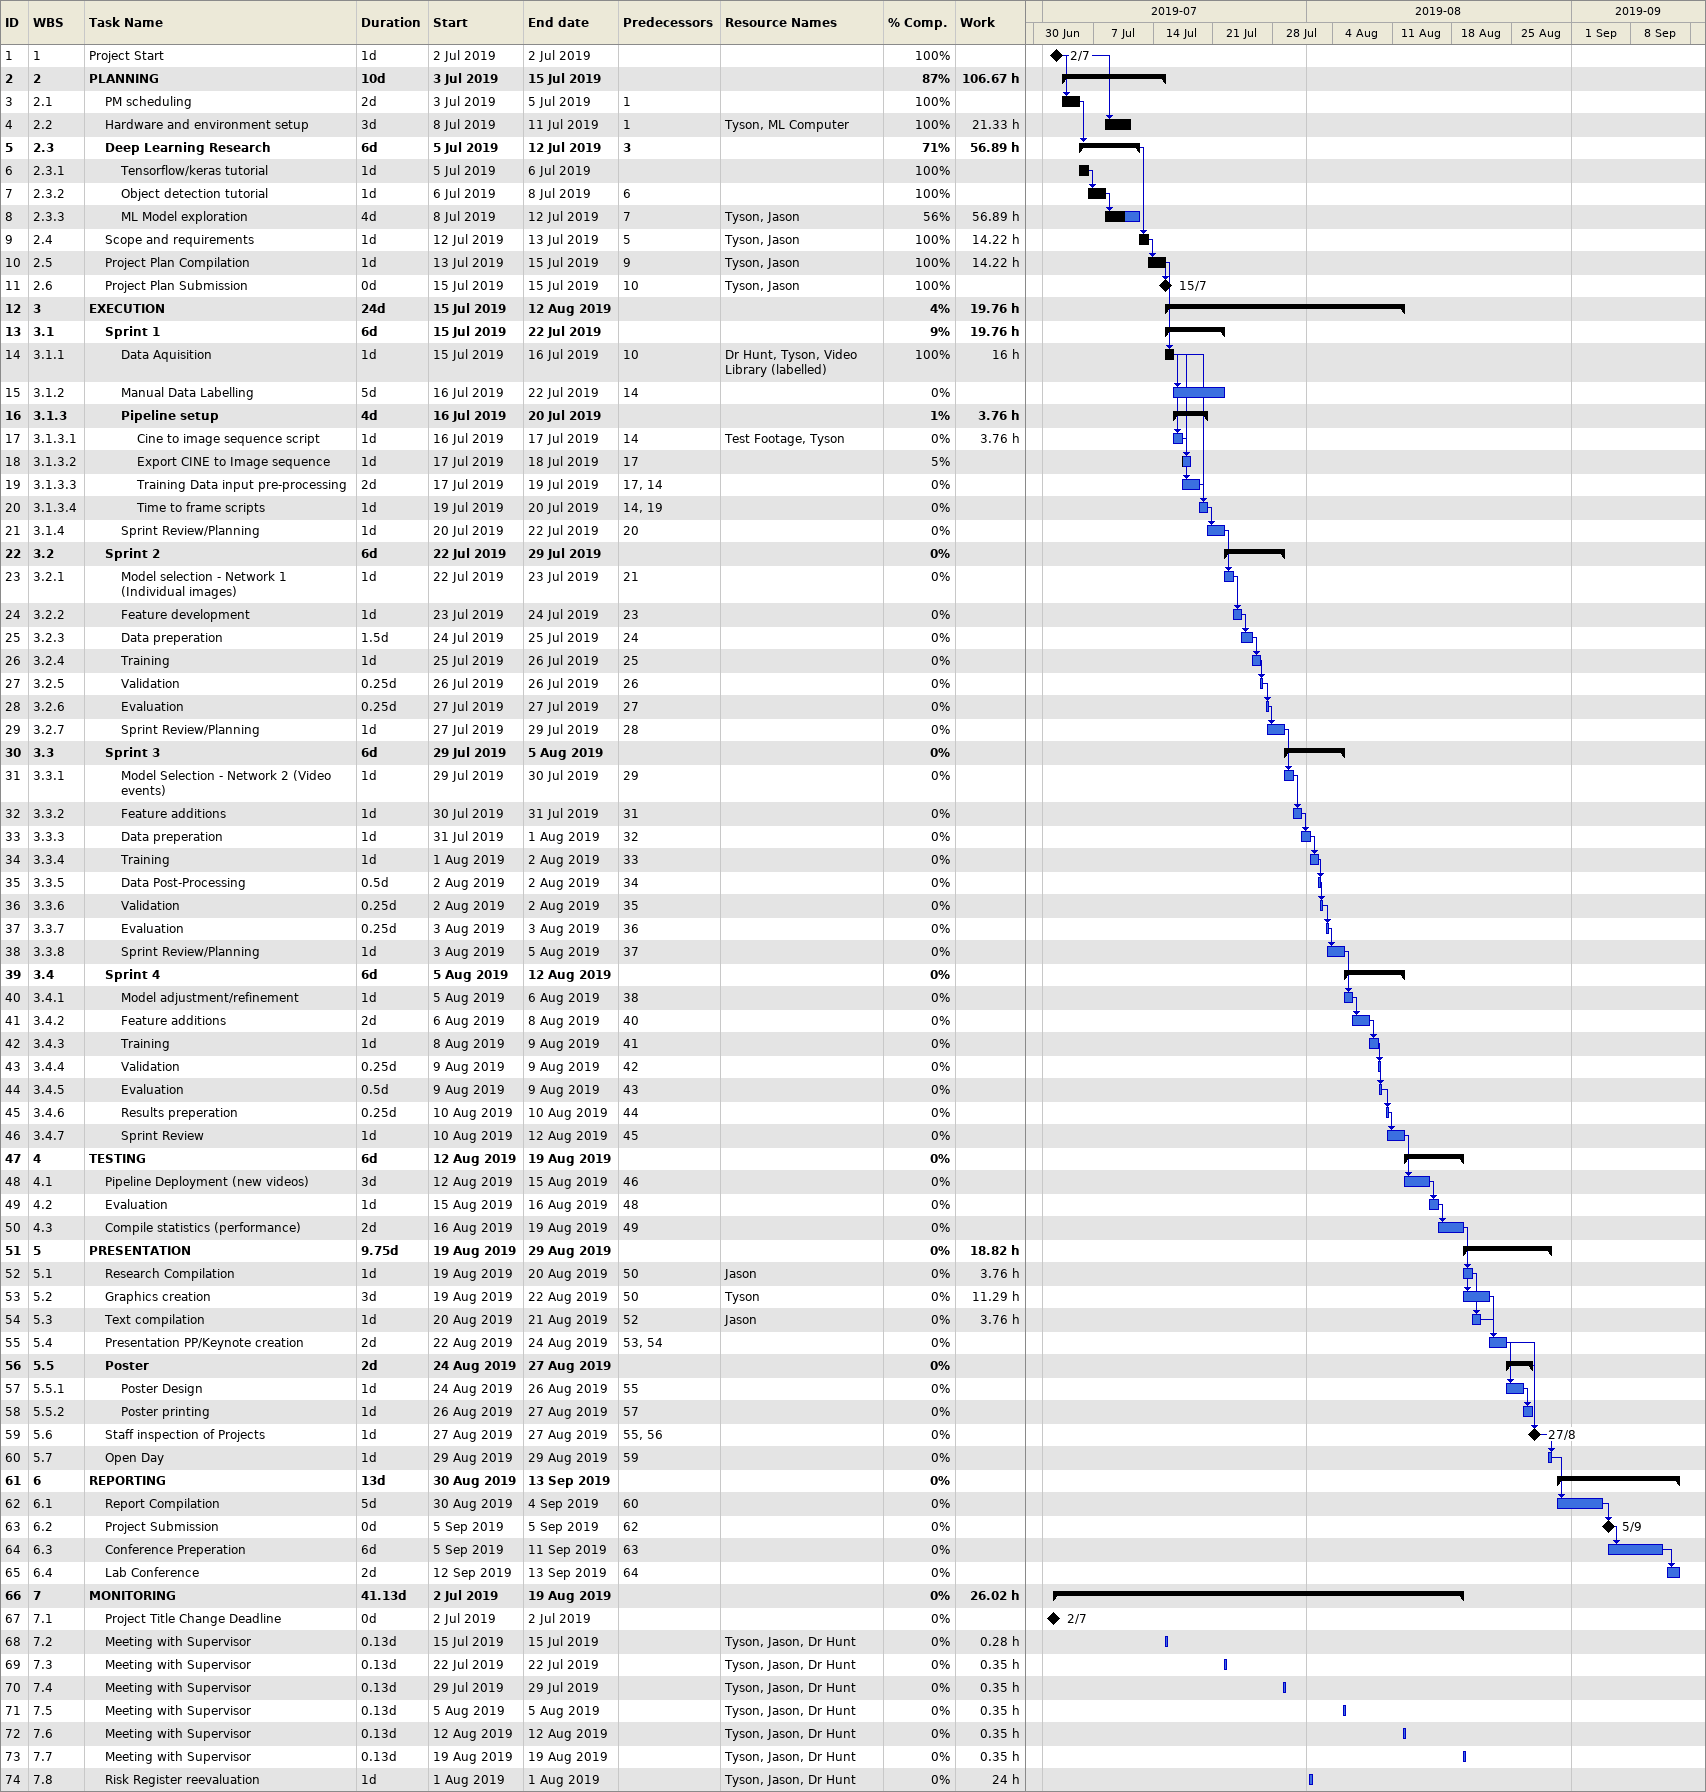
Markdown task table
| ID | WBS | Task | Duration | Start | Finish | Predecessors | Resources | % complete | Work (h) |
|---|---|---|---|---|---|---|---|---|---|
| 1 | 1 | Project Start | 1d | 2019-07-02 | 2019-07-02 |  |  | 100 |  |
| 2 | 2 | **PLANNING** | 10d | 2019-07-03 | 2019-07-15 |  |  | 87 | 106.67 |
| 3 | 2.1 | PM scheduling | 2d | 2019-07-03 | 2019-07-05 | 1 |  | 100 |  |
| 4 | 2.2 | Hardware and environment setup | 3d | 2019-07-08 | 2019-07-11 | 1 | Tyson, ML Computer | 100 | 21.33 |
| 5 | 2.3 | **Deep Learning Research** | 6d | 2019-07-05 | 2019-07-12 | 3 |  | 71 | 56.89 |
| 6 | 2.3.1 | Tensorflow/keras tutorial | 1d | 2019-07-05 | 2019-07-06 |  |  | 100 |  |
| 7 | 2.3.2 | Object detection tutorial | 1d | 2019-07-06 | 2019-07-08 | 6 |  | 100 |  |
| 8 | 2.3.3 | ML Model exploration | 4d | 2019-07-08 | 2019-07-12 | 7 | Tyson, Jason | 56 | 56.89 |
| 9 | 2.4 | Scope and requirements | 1d | 2019-07-12 | 2019-07-13 | 5 | Tyson, Jason | 100 | 14.22 |
| 10 | 2.5 | Project Plan Compilation | 1d | 2019-07-13 | 2019-07-15 | 9 | Tyson, Jason | 100 | 14.22 |
| 11 | 2.6 | Project Plan Submission | 0d | 2019-07-15 | 2019-07-15 | 10 | Tyson, Jason | 100 |  |
| 12 | 3 | **EXECUTION** | 24d | 2019-07-15 | 2019-08-12 |  |  | 4 | 19.76 |
| 13 | 3.1 | **Sprint 1** | 6d | 2019-07-15 | 2019-07-22 |  |  | 9 | 19.76 |
| 14 | 3.1.1 | Data Aquisition | 1d | 2019-07-15 | 2019-07-16 | 10 | Dr Hunt, Tyson, Video Library (labelled) | 100 | 16 |
| 15 | 3.1.2 | Manual Data Labelling | 5d | 2019-07-16 | 2019-07-22 | 14 |  | 0 |  |
| 16 | 3.1.3 | **Pipeline setup** | 4d | 2019-07-16 | 2019-07-20 |  |  | 1 | 3.76 |
| 17 | 3.1.3.1 | Cine to image sequence script | 1d | 2019-07-16 | 2019-07-17 | 14 | Test Footage, Tyson | 0 | 3.76 |
| 18 | 3.1.3.2 | Export CINE to Image sequence | 1d | 2019-07-17 | 2019-07-18 | 17 |  | 5 |  |
| 19 | 3.1.3.3 | Training Data input pre-processing | 2d | 2019-07-17 | 2019-07-19 | 17, 14 |  | 0 |  |
| 20 | 3.1.3.4 | Time to frame scripts | 1d | 2019-07-19 | 2019-07-20 | 14, 19 |  | 0 |  |
| 21 | 3.1.4 | Sprint Review/Planning | 1d | 2019-07-20 | 2019-07-22 | 20 |  | 0 |  |
| 22 | 3.2 | **Sprint 2** | 6d | 2019-07-22 | 2019-07-29 |  |  | 0 |  |
| 23 | 3.2.1 | Model selection - Network 1 (Individual images) | 1d | 2019-07-22 | 2019-07-23 | 21 |  | 0 |  |
| 24 | 3.2.2 | Feature development | 1d | 2019-07-23 | 2019-07-24 | 23 |  | 0 |  |
| 25 | 3.2.3 | Data preperation | 1.5d | 2019-07-24 | 2019-07-25 | 24 |  | 0 |  |
| 26 | 3.2.4 | Training | 1d | 2019-07-25 | 2019-07-26 | 25 |  | 0 |  |
| 27 | 3.2.5 | Validation | 0.25d | 2019-07-26 | 2019-07-26 | 26 |  | 0 |  |
| 28 | 3.2.6 | Evaluation | 0.25d | 2019-07-27 | 2019-07-27 | 27 |  | 0 |  |
| 29 | 3.2.7 | Sprint Review/Planning | 1d | 2019-07-27 | 2019-07-29 | 28 |  | 0 |  |
| 30 | 3.3 | **Sprint 3** | 6d | 2019-07-29 | 2019-08-05 |  |  | 0 |  |
| 31 | 3.3.1 | Model Selection - Network 2 (Video events) | 1d | 2019-07-29 | 2019-07-30 | 29 |  | 0 |  |
| 32 | 3.3.2 | Feature additions | 1d | 2019-07-30 | 2019-07-31 | 31 |  | 0 |  |
| 33 | 3.3.3 | Data preperation | 1d | 2019-07-31 | 2019-08-01 | 32 |  | 0 |  |
| 34 | 3.3.4 | Training | 1d | 2019-08-01 | 2019-08-02 | 33 |  | 0 |  |
| 35 | 3.3.5 | Data Post-Processing | 0.5d | 2019-08-02 | 2019-08-02 | 34 |  | 0 |  |
| 36 | 3.3.6 | Validation | 0.25d | 2019-08-02 | 2019-08-02 | 35 |  | 0 |  |
| 37 | 3.3.7 | Evaluation | 0.25d | 2019-08-03 | 2019-08-03 | 36 |  | 0 |  |
| 38 | 3.3.8 | Sprint Review/Planning | 1d | 2019-08-03 | 2019-08-05 | 37 |  | 0 |  |
| 39 | 3.4 | **Sprint 4** | 6d | 2019-08-05 | 2019-08-12 |  |  | 0 |  |
| 40 | 3.4.1 | Model adjustment/refinement | 1d | 2019-08-05 | 2019-08-06 | 38 |  | 0 |  |
| 41 | 3.4.2 | Feature additions | 2d | 2019-08-06 | 2019-08-08 | 40 |  | 0 |  |
| 42 | 3.4.3 | Training | 1d | 2019-08-08 | 2019-08-09 | 41 |  | 0 |  |
| 43 | 3.4.4 | Validation | 0.25d | 2019-08-09 | 2019-08-09 | 42 |  | 0 |  |
| 44 | 3.4.5 | Evaluation | 0.5d | 2019-08-09 | 2019-08-09 | 43 |  | 0 |  |
| 45 | 3.4.6 | Results preperation | 0.25d | 2019-08-10 | 2019-08-10 | 44 |  | 0 |  |
| 46 | 3.4.7 | Sprint Review | 1d | 2019-08-10 | 2019-08-12 | 45 |  | 0 |  |
| 47 | 4 | **TESTING** | 6d | 2019-08-12 | 2019-08-19 |  |  | 0 |  |
| 48 | 4.1 | Pipeline Deployment (new videos) | 3d | 2019-08-12 | 2019-08-15 | 46 |  | 0 |  |
| 49 | 4.2 | Evaluation | 1d | 2019-08-15 | 2019-08-16 | 48 |  | 0 |  |
| 50 | 4.3 | Compile statistics (performance) | 2d | 2019-08-16 | 2019-08-19 | 49 |  | 0 |  |
| 51 | 5 | **PRESENTATION** | 9.75d | 2019-08-19 | 2019-08-29 |  |  | 0 | 18.82 |
| 52 | 5.1 | Research Compilation | 1d | 2019-08-19 | 2019-08-20 | 50 | Jason | 0 | 3.76 |
| 53 | 5.2 | Graphics creation | 3d | 2019-08-19 | 2019-08-22 | 50 | Tyson | 0 | 11.29 |
| 54 | 5.3 | Text compilation | 1d | 2019-08-20 | 2019-08-21 | 52 | Jason | 0 | 3.76 |
| 55 | 5.4 | Presentation PP/Keynote creation | 2d | 2019-08-22 | 2019-08-24 | 53, 54 |  | 0 |  |
| 56 | 5.5 | **Poster** | 2d | 2019-08-24 | 2019-08-27 |  |  | 0 |  |
| 57 | 5.5.1 | Poster Design | 1d | 2019-08-24 | 2019-08-26 | 55 |  | 0 |  |
| 58 | 5.5.2 | Poster printing | 1d | 2019-08-26 | 2019-08-27 | 57 |  | 0 |  |
| 59 | 5.6 | Staff inspection of Projects | 1d | 2019-08-27 | 2019-08-27 | 55, 56 |  | 0 |  |
| 60 | 5.7 | Open Day | 1d | 2019-08-29 | 2019-08-29 | 59 |  | 0 |  |
| 61 | 6 | **REPORTING** | 13d | 2019-08-30 | 2019-09-13 |  |  | 0 |  |
| 62 | 6.1 | Report Compilation | 5d | 2019-08-30 | 2019-09-04 | 60 |  | 0 |  |
| 63 | 6.2 | Project Submission | 0d | 2019-09-05 | 2019-09-05 | 62 |  | 0 |  |
| 64 | 6.3 | Conference Preperation | 6d | 2019-09-05 | 2019-09-11 | 63 |  | 0 |  |
| 65 | 6.4 | Lab Conference | 2d | 2019-09-12 | 2019-09-13 | 64 |  | 0 |  |
| 66 | 7 | **MONITORING** | 41.13d | 2019-07-02 | 2019-08-19 |  |  | 0 | 26.02 |
| 67 | 7.1 | Project Title Change Deadline | 0d | 2019-07-02 | 2019-07-02 |  |  | 0 |  |
| 68 | 7.2 | Meeting with Supervisor | 0.13d | 2019-07-15 | 2019-07-15 |  | Tyson, Jason, Dr Hunt | 0 | 0.28 |
| 69 | 7.3 | Meeting with Supervisor | 0.13d | 2019-07-22 | 2019-07-22 |  | Tyson, Jason, Dr Hunt | 0 | 0.35 |
| 70 | 7.4 | Meeting with Supervisor | 0.13d | 2019-07-29 | 2019-07-29 |  | Tyson, Jason, Dr Hunt | 0 | 0.35 |
| 71 | 7.5 | Meeting with Supervisor | 0.13d | 2019-08-05 | 2019-08-05 |  | Tyson, Jason, Dr Hunt | 0 | 0.35 |
| 72 | 7.6 | Meeting with Supervisor | 0.13d | 2019-08-12 | 2019-08-12 |  | Tyson, Jason, Dr Hunt | 0 | 0.35 |
| 73 | 7.7 | Meeting with Supervisor | 0.13d | 2019-08-19 | 2019-08-19 |  | Tyson, Jason, Dr Hunt | 0 | 0.35 |
| 74 | 7.8 | Risk Register reevaluation | 1d | 2019-08-01 | 2019-08-01 |  | Tyson, Jason, Dr Hunt | 0 | 24 |
